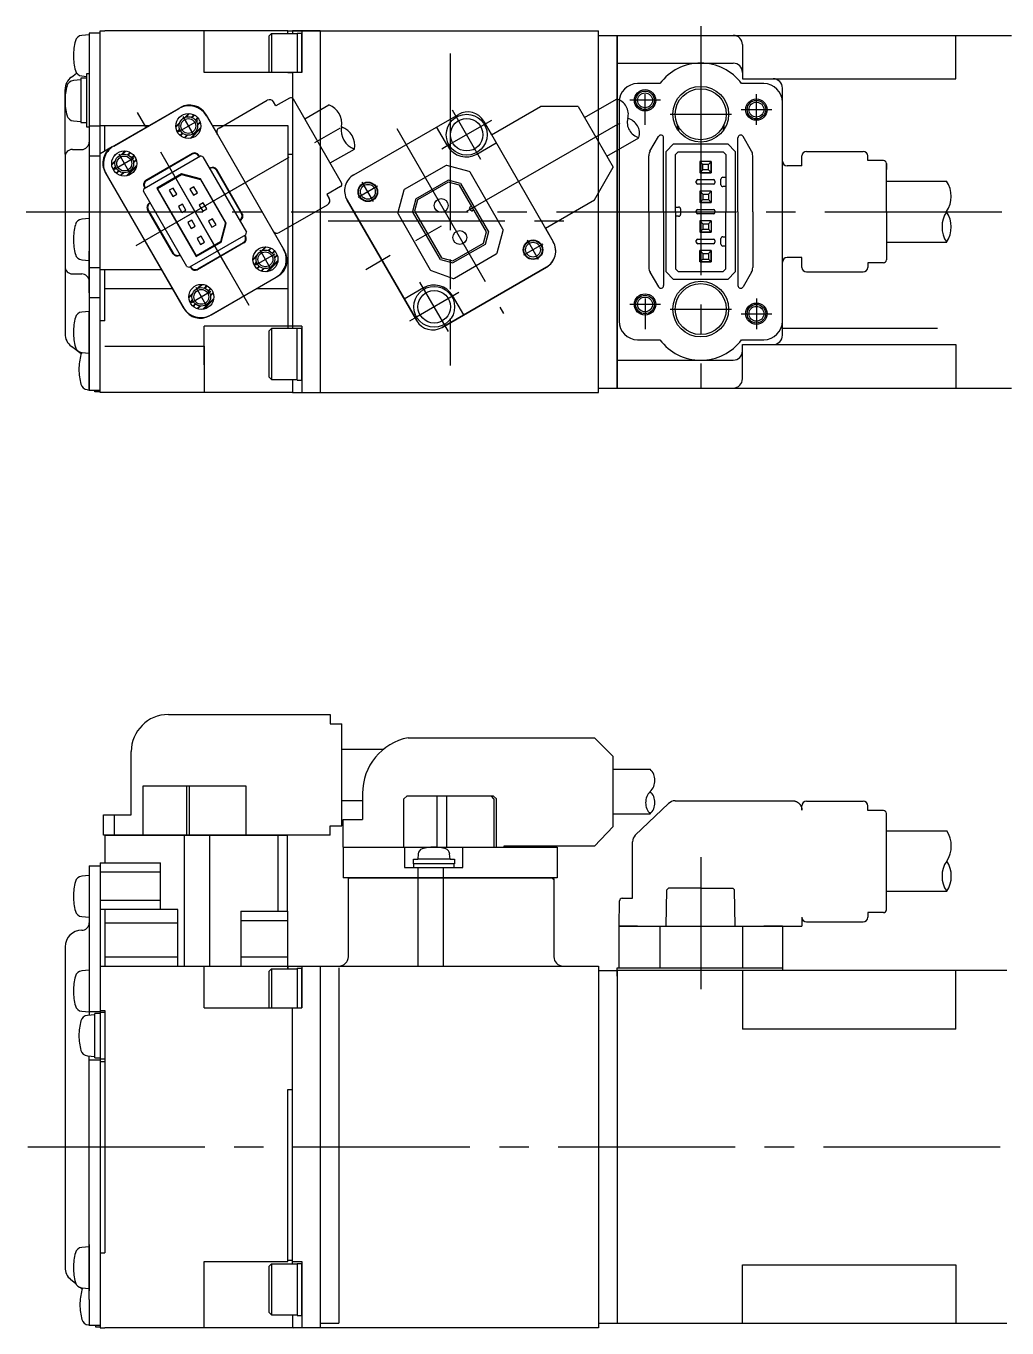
# Model space of a CAD drawing. Header units: millimetres. Extents: x -170 to 153, y -158 to 113.
# Drawn here: x -81.1 to 24.6, y -26.8 to 113.5 of the extents above; entities that cross this region are included whole.
import ezdxf

# ---------------------------------------------------------------- set-up
doc = ezdxf.new("R2010")
doc.units = ezdxf.units.MM
doc.linetypes.add('CENTER2', pattern=[28.575, 19.05, -3.175, 3.175, -3.175])
pattern_1 = [(45, (-227.218, -334.611), (-0.7071068, 1e-16), [])]
pattern_2 = [(45, (-45.00886, -467.86043), (-0.7071068, 1e-16), [])]

msp = doc.modelspace()

# ---------------------------------------------------------------- hatches: boundary and pattern name
at = {"linetype": 'Continuous'}
h = msp.add_hatch(dxfattribs=at)
h.set_pattern_fill('CUSTOM1', color=4, scale=0.5, angle=45, pattern_type=2)
h.set_pattern_definition(pattern_1)
edge = h.paths.add_edge_path()
edge.add_arc((-63.65, 102.71), 1.35, 0, 360)
edge = h.paths.add_edge_path(flags=17)
edge.add_arc((-63.65, 102.71), 1, 0, 360)
h = msp.add_hatch(dxfattribs=at)
h.set_pattern_fill('CUSTOM5', color=4, scale=0.5, angle=45, pattern_type=2)
h.set_pattern_definition(pattern_2)
edge = h.paths.add_edge_path()
edge.add_arc((-63.65, 102.71), 1.35, 0, 360)
edge = h.paths.add_edge_path(flags=17)
edge.add_arc((-63.65, 102.71), 1, 0, 360)
h = msp.add_hatch(dxfattribs=at)
h.set_pattern_fill('CUSTOM0', color=4, scale=0.5, angle=45, pattern_type=2)
h.set_pattern_definition(pattern_1)
edge = h.paths.add_edge_path()
edge.add_arc((-70.56, 98.67), 1.35, 0, 360)
edge = h.paths.add_edge_path(flags=17)
edge.add_arc((-70.56, 98.67), 1, 0, 360)
h = msp.add_hatch(dxfattribs=at)
h.set_pattern_fill('CUSTOM4', color=4, scale=0.5, angle=45, pattern_type=2)
h.set_pattern_definition(pattern_2)
edge = h.paths.add_edge_path()
edge.add_arc((-70.56, 98.67), 1.35, 0, 360)
edge = h.paths.add_edge_path(flags=17)
edge.add_arc((-70.56, 98.67), 1, 0, 360)
h = msp.add_hatch(dxfattribs=at)
h.set_pattern_fill('CUSTOM2', color=4, scale=0.5, angle=45, pattern_type=2)
h.set_pattern_definition(pattern_1)
edge = h.paths.add_edge_path()
edge.add_arc((-55.35, 88.34), 1.35, 0, 360)
edge = h.paths.add_edge_path(flags=17)
edge.add_arc((-55.35, 88.34), 1, 0, 360)
h = msp.add_hatch(dxfattribs=at)
h.set_pattern_fill('CUSTOM6', color=4, scale=0.5, angle=45, pattern_type=2)
h.set_pattern_definition(pattern_2)
edge = h.paths.add_edge_path()
edge.add_arc((-55.35, 88.34), 1.35, 0, 360)
edge = h.paths.add_edge_path(flags=17)
edge.add_arc((-55.35, 88.34), 1, 0, 360)
h = msp.add_hatch(dxfattribs=at)
h.set_pattern_fill('CUSTOM3', color=4, scale=0.5, angle=45, pattern_type=2)
h.set_pattern_definition(pattern_1)
edge = h.paths.add_edge_path()
edge.add_arc((-62.26, 84.3), 1.35, 0, 360)
edge = h.paths.add_edge_path(flags=17)
edge.add_arc((-62.26, 84.3), 1, 0, 360)
h = msp.add_hatch(dxfattribs=at)
h.set_pattern_fill('CUSTOM7', color=4, scale=0.5, angle=45, pattern_type=2)
h.set_pattern_definition(pattern_2)
edge = h.paths.add_edge_path()
edge.add_arc((-62.26, 84.3), 1.35, 0, 360)
edge = h.paths.add_edge_path(flags=17)
edge.add_arc((-62.26, 84.3), 1, 0, 360)

# ---------------------------------------------------------------- linework, layer by layer
at = {"color": 7, "linetype": 'Continuous'}
for p, q in [((-74.34, 112.53), (-75.13, 112.46)), ((-73.14, 112.73), (-74.34, 112.73)), ((-74.34, 112.73), (-74.34, 100.98)), ((-73.14, 112.98), (-72.64, 112.98)), ((-73.14, 112.98), (-72.64, 112.98)), ((-73.14, 73.98), (-73.14, 112.98)), ((-73.14, 74.23), (-73.14, 112.73)), ((-52.94, 112.98), (-72.64, 112.98)), ((-61.94, 108.48), (-61.94, 112.98)), ((-54.69, 112.68), (-54.94, 112.43)), ((-54.94, 108.48), (-54.94, 112.43)), ((-54.69, 112.68), (-54.69, 108.48)), ((-54.69, 112.68), (-52.94, 112.68)), ((-52.94, 112.98), (-52.44, 112.98)), ((-52.94, 112.68), (-52.94, 112.98)), ((-52.94, 112.68), (-52.94, 112.98)), ((-52.94, 112.68), (-52.44, 112.68)), ((-52.94, 112.68), (-52.65, 112.68)), ((-49.44, 112.98), (-52.44, 112.98)), ((-52.44, 112.98), (-52.44, 112.68)), ((-49.44, 112.98), (-52.44, 112.98)), ((-52.44, 112.98), (-19.44, 112.98)), ((-52.44, 112.68), (-51.94, 112.68)), ((-51.94, 112.73), (-51.94, 108.48)), ((-51.94, 112.73), (-51.44, 112.73)), ((-51.44, 112.98), (-51.44, 108.48)), ((-51.44, 108.48), (-51.44, 112.73)), ((-49.44, 112.98), (-49.44, 112.48)), ((-49.44, 112.98), (-49.44, 112.48)), ((-49.44, 112.48), (-49.44, 74.48)), ((-49.44, 112.48), (-49.44, 74.48)), ((-19.44, 73.98), (-19.44, 112.98)), ((-19.44, 112.48), (-17.44, 112.48)), ((-17.44, 112.48), (-17.44, 74.48)), ((-17.44, 112.48), (19.06, 112.48)), ((-17.44, 112.48), (-17.44, 110.78)), ((-17.44, 74.48), (-17.44, 112.48)), ((19.06, 112.48), (25.06, 112.48)), ((19.06, 107.8), (19.06, 112.48)), ((-3.94, 111.48), (-3.94, 108.48)), ((-17.44, 93.48), (-17.44, 110.78)), ((-17.44, 109.48), (-4.94, 109.48)), ((-76.26, 107.99), (-75.7, 108.42)), ((-75.13, 108.1), (-74.64, 108.06)), ((-74.64, 108.33), (-74.64, 102.63)), ((-74.34, 108.33), (-74.64, 108.33)), ((-54.94, 108.48), (-61.94, 108.48)), ((-54.69, 108.48), (-54.94, 108.48)), ((-52.94, 108.48), (-54.69, 108.48)), ((-52.44, 108.48), (-52.94, 108.48)), ((-52.44, 108.48), (-52.94, 108.48)), ((-52.94, 108.48), (-52.44, 108.48)), ((-51.94, 108.48), (-52.44, 108.48)), ((-52.44, 108.48), (-52.44, 80.89)), ((-51.44, 108.48), (-51.94, 108.48)), ((-3.94, 108.48), (-3.94, 107.8)), ((-76.94, 99.68), (-76.94, 106.63)), ((-75.24, 107.69), (-76.03, 107.62)), ((-75.24, 107.88), (-75.24, 103.08)), ((-74.64, 107.88), (-75.24, 107.88)), ((-12.84, 107.28), (-15.24, 107.28)), ((-1.64, 107.28), (-4.04, 107.28)), ((-3.94, 107.8), (-0.64, 107.8)), ((-0.64, 107.8), (19.06, 107.8)), ((0.36, 105.28), (0.36, 106.8)), ((-17.24, 105.28), (-17.24, 81.68)), ((0.36, 81.68), (0.36, 105.28)), ((-71.87, 100.45), (-64.51, 104.7)), ((-61.78, 103.97), (-53.28, 89.25)), ((-45.82, 97.46), (-34.56, 103.96)), ((-76.03, 103.26), (-75.24, 103.19)), ((-75.24, 103.08), (-74.64, 103.08)), ((-74.64, 102.63), (-74.34, 102.63)), ((-74.34, 102.73), (-73.14, 102.73)), ((-73.14, 102.78), (-72.64, 102.78)), ((-72.64, 102.78), (-67.84, 102.78)), ((-72.64, 101.78), (-72.64, 102.78)), ((-61.1, 102.78), (-52.94, 102.78)), ((-52.94, 102.78), (-52.94, 80.89)), ((-35.7, 100.53), (-36.9, 102.61)), ((-31.83, 103.23), (-24.33, 90.24)), ((-72.64, 100.01), (-72.64, 101.78)), ((-13.91, 100.01), (-13, 101.58)), ((-12.44, 93.48), (-12.44, 101.43)), ((-4.44, 93.48), (-4.44, 101.43)), ((-2.98, 100.01), (-3.88, 101.58)), ((-76.94, 99.68), (-76.94, 87.28)), ((-76.14, 100.18), (-75.14, 100.18)), ((-74.34, 100.98), (-74.34, 86.43)), ((-71.87, 100.45), (-73.14, 99.72)), ((-63.21, 99.74), (-68.23, 96.84)), ((-63.23, 99.67), (-68.16, 96.82)), ((-63.23, 99.67), (-68.16, 96.82)), ((-52.94, 99.68), (-52.44, 99.68)), ((-32.56, 99.69), (-30.48, 100.89)), ((-12.17, 99.98), (-11.37, 100.78)), ((-12.17, 86.98), (-12.17, 99.98)), ((-11.37, 100.78), (-5.52, 100.78)), ((-11.17, 99.63), (-10.87, 99.93)), ((-11.17, 93.48), (-11.17, 99.63)), ((-10.87, 99.93), (-6.02, 99.93)), ((-6.02, 99.93), (-5.72, 99.63)), ((-5.72, 99.63), (-5.72, 93.48)), ((-5.52, 100.78), (-4.72, 99.98)), ((-4.72, 99.98), (-4.72, 86.98)), ((-74.34, 99.48), (-73.14, 99.48)), ((-68.42, 95.98), (-62.36, 99.48)), ((-68.42, 95.98), (-62.36, 99.48)), ((-62.49, 99.4), (-62.54, 99.49)), ((-62.49, 99.4), (-62.54, 99.49)), ((-62.45, 99.43), (-62.52, 99.56)), ((-62.09, 99.4), (-62.36, 99.48)), ((-62.09, 99.4), (-62.36, 99.48)), ((-62.09, 99.4), (-57.39, 91.26)), ((-62.09, 99.4), (-57.39, 91.26)), ((-35.95, 98.43), (-40.34, 95.9)), ((-33.4, 97.81), (-35.8, 98.45)), ((-14.04, 93.48), (-14.04, 99.51)), ((-2.84, 93.48), (-2.84, 99.51)), ((11.56, 98.68), (11.56, 98.02)), ((-72.64, 97.78), (-64.11, 83)), ((-64.38, 97.56), (-67.06, 96.01)), ((-64.38, 97.56), (-67.06, 96.01)), ((-62.33, 97.01), (-64.38, 97.56)), ((-62.33, 97.01), (-64.38, 97.56)), ((-59.58, 92.25), (-62.33, 97.01)), ((-59.58, 92.25), (-62.33, 97.01)), ((-61.36, 98.14), (-61.28, 98.19)), ((-61.3, 98.13), (-61.34, 98.1)), ((-61.3, 98.13), (-61.34, 98.1)), ((-57.91, 93.27), (-60.61, 97.95)), ((-57.91, 93.27), (-60.61, 97.95)), ((-57.84, 93.25), (-60.59, 98.01)), ((-39.13, 94.87), (-35.67, 96.87)), ((-34.31, 96.5), (-35.67, 96.87)), ((-29.75, 91.6), (-33.28, 97.72)), ((-8.77, 96.93), (-7.07, 96.93)), ((-6.27, 96.38), (-6.27, 96.98)), ((-6.07, 97.18), (-5.72, 97.18)), ((-68.5, 95.7), (-68.42, 95.98)), ((-68.5, 95.7), (-68.42, 95.98)), ((-63.8, 87.56), (-68.5, 95.7)), ((-63.8, 87.56), (-68.5, 95.7)), ((-68.41, 96.16), (-68.34, 96.03)), ((-68.34, 96.14), (-68.29, 96.05)), ((-68.34, 96.14), (-68.29, 96.05)), ((-67.06, 96.01), (-62.81, 88.65)), ((-67.06, 96.01), (-62.81, 88.65)), ((-40.43, 95.78), (-41.08, 93.38)), ((-35.64, 96.65), (-38.96, 94.74)), ((-34.44, 96.33), (-35.64, 96.65)), ((-31.53, 91.29), (-34.44, 96.33)), ((-34.31, 96.5), (-31.31, 91.32)), ((-8.92, 96.58), (-8.92, 96.78)), ((-7.07, 96.43), (-8.77, 96.43)), ((-6.92, 96.78), (-6.92, 96.58)), ((-5.72, 96.18), (-6.07, 96.18)), ((-67.86, 94.4), (-67.77, 94.45)), ((-67.79, 94.38), (-67.75, 94.4)), ((-67.79, 94.38), (-67.75, 94.4)), ((-39.05, 81.74), (-46.55, 94.73)), ((-39.13, 94.87), (-39.49, 93.51)), ((-38.96, 94.74), (-39.28, 93.54)), ((-33.3, 94.01), (-33.15, 94.09)), ((-74.34, 92.73), (-75.13, 92.66)), ((-65.29, 88.95), (-68.04, 93.71)), ((-65.27, 89.02), (-67.97, 93.7)), ((-65.27, 89.02), (-67.97, 93.7)), ((-41.06, 93.23), (-37.59, 87.22)), ((-36.5, 88.32), (-39.49, 93.51)), ((-39.28, 93.54), (-36.37, 88.5)), ((-33.19, 93.61), (-33.34, 93.87)), ((-32.9, 93.66), (-33.05, 93.58)), ((-17.44, 76.18), (-17.44, 93.48)), ((-14.04, 93.48), (-14.04, 87.45)), ((-12.44, 93.48), (-12.44, 85.53)), ((-11.17, 93.98), (-10.82, 93.98)), ((-11.17, 93.48), (-11.17, 87.33)), ((-10.82, 92.98), (-11.17, 92.98)), ((-10.62, 93.78), (-10.62, 93.18)), ((-8.92, 93.38), (-8.92, 93.58)), ((-8.77, 93.73), (-7.07, 93.73)), ((-7.07, 93.23), (-8.77, 93.23)), ((-6.92, 93.58), (-6.92, 93.38)), ((-5.72, 87.33), (-5.72, 93.48)), ((-4.44, 93.48), (-4.44, 85.53)), ((-2.84, 93.48), (-2.84, 87.45)), ((-60.13, 90.2), (-59.58, 92.25)), ((-60.13, 90.2), (-59.58, 92.25)), ((-58.1, 92.59), (-58.14, 92.56)), ((-58.1, 92.59), (-58.14, 92.56)), ((-58.02, 92.57), (-58.11, 92.51)), ((-57.46, 90.99), (-57.39, 91.26)), ((-57.46, 90.99), (-57.39, 91.26)), ((-31.85, 90.09), (-31.53, 91.29)), ((-31.31, 91.32), (-31.68, 89.95)), ((-30.37, 89.05), (-29.73, 91.45)), ((-57.46, 90.99), (-63.52, 87.49)), ((-57.46, 90.99), (-63.52, 87.49)), ((-62.81, 88.65), (-60.13, 90.2)), ((-62.81, 88.65), (-60.13, 90.2)), ((-57.66, 90.13), (-62.68, 87.23)), ((-57.73, 90.14), (-62.66, 87.29)), ((-57.73, 90.14), (-62.66, 87.29)), ((-57.59, 90.91), (-57.54, 90.83)), ((-57.59, 90.91), (-57.54, 90.83)), ((-57.47, 90.81), (-57.55, 90.94)), ((-35.17, 88.17), (-31.85, 90.09)), ((-31.68, 89.95), (-35.14, 87.96)), ((-8.92, 90.18), (-8.92, 90.38)), ((-8.77, 90.53), (-7.07, 90.53)), ((-7.07, 90.03), (-8.77, 90.03)), ((-6.92, 90.38), (-6.92, 90.18)), ((-6.27, 89.98), (-6.27, 90.58)), ((-6.07, 90.78), (-5.72, 90.78)), ((-5.72, 89.78), (-6.07, 89.78)), ((-74.34, 88.28), (-74.34, 89.23)), ((-64.61, 88.77), (-64.52, 88.82)), ((-64.59, 88.84), (-64.55, 88.86)), ((-64.59, 88.84), (-64.55, 88.86)), ((-36.37, 88.5), (-35.17, 88.17)), ((-34.96, 86.3), (-30.47, 88.93)), ((-76.94, 87.28), (-76.94, 80.33)), ((-75.13, 88.3), (-74.34, 88.23)), ((-74.34, 85.68), (-74.34, 88.28)), ((-74.34, 87.48), (-73.14, 87.48)), ((-66.55, 87.23), (-73.14, 87.23)), ((-72.64, 86.23), (-72.64, 87.23)), ((-63.8, 87.56), (-63.52, 87.49)), ((-63.8, 87.56), (-63.52, 87.49)), ((-63.44, 87.54), (-63.36, 87.41)), ((-63.34, 87.48), (-63.39, 87.56)), ((-63.34, 87.48), (-63.39, 87.56)), ((-37.48, 87.13), (-35.13, 86.28)), ((-36.5, 88.32), (-35.14, 87.96)), ((-25.06, 87.5), (-36.32, 81)), ((-11.37, 86.18), (-12.17, 86.98)), ((-11.17, 87.33), (-10.87, 87.03)), ((-10.87, 87.03), (-6.02, 87.03)), ((-6.02, 87.03), (-5.72, 87.33)), ((-4.72, 86.98), (-5.52, 86.18)), ((-76.14, 86.78), (-75.14, 86.78)), ((-74.34, 86.43), (-74.34, 76.99)), ((-74.34, 84.73), (-74.34, 85.68)), ((-72.64, 85.19), (-72.64, 86.23)), ((-54.01, 86.51), (-61.37, 82.26)), ((-13.91, 86.95), (-13, 85.38)), ((-5.52, 86.18), (-11.37, 86.18)), ((-2.98, 86.95), (-3.88, 85.38)), ((-74.34, 84.23), (-73.14, 84.23)), ((-72.64, 85.19), (-65.37, 85.19)), ((-72.64, 84.19), (-72.64, 85.19)), ((-72.64, 83.19), (-72.64, 84.19)), ((-56.31, 85.19), (-52.94, 85.19)), ((-38.33, 85.27), (-40.4, 84.07)), ((-33.98, 82.35), (-35.18, 84.43)), ((-72.64, 81.73), (-72.64, 83.19)), ((-74.34, 82.73), (-75.13, 82.66)), ((-74.34, 81.78), (-74.34, 82.73)), ((-74.34, 79.18), (-74.34, 81.78)), ((-72.64, 81.73), (-73.14, 81.73)), ((0.36, 80.16), (0.36, 81.68)), ((-61.94, 78.98), (-61.94, 81.14)), ((-52.94, 81.14), (-61.94, 81.14)), ((-54.69, 80.89), (-54.94, 80.64)), ((-54.94, 75.64), (-54.94, 80.64)), ((-51.94, 80.89), (-54.69, 80.89)), ((-54.69, 80.89), (-54.69, 75.39)), ((-52.94, 81.14), (-52.94, 81.14)), ((-51.44, 81.14), (-52.94, 81.14)), ((-51.94, 75.34), (-51.94, 80.94)), ((-51.94, 80.94), (-51.44, 80.94)), ((-51.44, 81.14), (-51.44, 73.98)), ((-51.44, 75.34), (-51.44, 80.94)), ((0.36, 80.92), (17.06, 80.92)), ((-75.2, 78.17), (-76.26, 78.97)), ((-74.34, 78.23), (-74.34, 79.18)), ((-74.34, 77.78), (-74.34, 78.73)), ((-72.64, 78.98), (-61.94, 78.98)), ((-61.94, 78.98), (-61.94, 73.98)), ((-61.94, 76.98), (-61.94, 78.98)), ((-15.24, 79.68), (-12.84, 79.68)), ((-4.04, 79.68), (-1.64, 79.68)), ((-3.94, 77.48), (-3.94, 79.16)), ((-3.94, 79.16), (-0.64, 79.16)), ((-0.64, 79.16), (19.06, 79.16)), ((19.06, 79.16), (19.06, 74.48)), ((-75.13, 78.3), (-74.34, 78.23)), ((-74.34, 75.18), (-74.34, 77.78)), ((-17.44, 77.48), (-4.94, 77.48)), ((-3.94, 75.48), (-3.94, 77.48)), ((-74.34, 76.99), (-74.34, 74.23)), ((-17.44, 76.18), (-17.44, 74.48)), ((-74.34, 74.23), (-74.34, 75.18)), ((-54.94, 75.64), (-54.69, 75.39)), ((-54.69, 75.39), (-51.94, 75.39)), ((-52.44, 75.39), (-52.44, 73.98)), ((-51.94, 75.34), (-51.44, 75.34)), ((-49.44, 74.48), (-49.44, 73.98)), ((-49.44, 74.48), (-49.44, 73.98)), ((-19.44, 74.48), (-17.44, 74.48)), ((-17.44, 74.48), (-4.94, 74.48)), ((-4.94, 74.48), (19.06, 74.48)), ((19.06, 74.48), (25.06, 74.48)), ((-74.53, 74.3), (-73.84, 74.24)), ((-74.34, 74.23), (-73.14, 74.23)), ((-73.74, 74.08), (-73.74, 74.23)), ((-73.14, 74.08), (-73.74, 74.08)), ((-72.64, 73.98), (-73.14, 73.98)), ((-72.64, 73.98), (-73.14, 73.98)), ((-52.44, 73.98), (-72.64, 73.98)), ((-52.44, 73.98), (-49.44, 73.98)), ((-52.44, 73.98), (-49.44, 73.98)), ((-52.44, 73.98), (-19.44, 73.98)), ((-68.51, 26.3), (-68.51, 31.6)), ((-68.51, 31.6), (-57.45, 31.6)), ((-68.51, 26.3), (-68.51, 31.6)), ((-68.51, 31.6), (-57.45, 31.6)), ((-57.45, 31.6), (-57.45, 26.3)), ((-57.45, 31.6), (-57.45, 26.3)), ((-40.12, 30.5), (-40.44, 30.2)), ((-40.44, 25), (-40.44, 30.2)), ((-36.7, 30.5), (-40.12, 30.5)), ((-35.84, 30.5), (-36.7, 30.5)), ((-30.76, 30.5), (-35.84, 30.5)), ((-30.76, 30.5), (-30.44, 30.2)), ((-30.44, 25), (-30.44, 30.2)), ((-72.64, 26.3), (-72.64, 23.3)), ((-72.64, 26.3), (-54.19, 26.3)), ((-72.64, 26.3), (-72.64, 23.3)), ((-72.64, 26.3), (-58.33, 26.3)), ((-58.33, 26.3), (-53.01, 26.3)), ((-53.01, 26.3), (-53.01, 18.1)), ((-46.97, 25), (-23.92, 25)), ((-46.97, 25), (-46.97, 21.7)), ((-40.35, 25), (-40.35, 22.8)), ((-38.89, 24.29), (-38.94, 23.7)), ((-35.44, 23.7), (-35.5, 24.29)), ((-34.07, 22.8), (-34.07, 25)), ((-23.92, 25), (-23.92, 21.7)), ((-74.34, 23), (-74.34, 16.85)), ((-74.34, 23), (-73.14, 23)), ((-73.14, 23.3), (-73.14, -26.8)), ((-73.14, 23.3), (-72.64, 23.3)), ((-72.64, 23.3), (-66.67, 23.3)), ((-66.67, 18.3), (-66.67, 23.3)), ((-40.35, 22.8), (-34.07, 22.8)), ((-39.39, 23.2), (-39.39, 23.7)), ((-39.39, 23.7), (-38.94, 23.7)), ((-34.99, 23.2), (-39.39, 23.2)), ((-39.34, 23.2), (-39.39, 23.2)), ((-39.34, 22.8), (-39.34, 23.2)), ((-35.44, 23.7), (-38.94, 23.7)), ((-35.44, 23.7), (-34.99, 23.7)), ((-34.99, 23.2), (-35.04, 23.2)), ((-35.04, 23.2), (-35.04, 22.8)), ((-34.99, 23.7), (-34.99, 23.2)), ((-74.34, 21.95), (-75.13, 21.88)), ((-23.92, 21.7), (-46.97, 21.7)), ((-46.41, 21.6), (-46.31, 21.7)), ((-46.41, 13.2), (-46.41, 21.6)), ((-46.31, 21.7), (-37.27, 21.7)), ((-37.27, 21.7), (-24.37, 21.7)), ((-24.47, 21.7), (-25.07, 21.7)), ((-24.27, 21.5), (-24.47, 21.7)), ((-24.37, 21.7), (-24.27, 21.6)), ((-24.27, 21.6), (-24.27, 13.2)), ((-12.17, 16.5), (-12.1, 20.4)), ((-11.9, 20.6), (-12.1, 20.4)), ((-11.24, 20.6), (-11.9, 20.6)), ((-8.44, 20.6), (-11.24, 20.6)), ((-8.44, 20.6), (-5.64, 20.6)), ((-5.64, 20.6), (-4.99, 20.6)), ((-4.99, 20.6), (-4.79, 20.4)), ((-4.72, 16.5), (-4.79, 20.4)), ((-64.79, 18.3), (-73.14, 18.3)), ((-72.64, 18.3), (-72.64, 12.2)), ((-64.79, 12.2), (-64.79, 18.3)), ((-75.13, 17.52), (-74.34, 17.45)), ((-74.34, 16.85), (-74.34, 6.9)), ((-58, 18.1), (-58, 12.2)), ((-58, 18.1), (-54.19, 18.1)), ((-54.19, 18.1), (-52.94, 18.1)), ((-52.94, 12.2), (-52.94, 18.1)), ((-52.94, 16.8), (-52.94, 18.1)), ((-52.94, 12.2), (-52.94, 18.1)), ((-17.24, 12), (-17.24, 16.5)), ((-17.24, 16.5), (-15.24, 16.5)), ((-15.24, 16.5), (-17.24, 16.5)), ((-17.24, 12), (-17.24, 16.5)), ((-17.24, 16.5), (-15.24, 16.5)), ((-15.24, 16.5), (-17.24, 16.5)), ((-15.24, 16.5), (-12.31, 16.5)), ((-15.24, 16.5), (-12.31, 16.5)), ((-15.24, 16.5), (-12.31, 16.5)), ((-15.24, 16.5), (-12.31, 16.5)), ((-12.84, 16.5), (-12.84, 12)), ((-12.31, 16.5), (-4.58, 16.5)), ((-12.31, 16.5), (-4.58, 16.5)), ((-4.58, 16.5), (-1.64, 16.5)), ((-4.58, 16.5), (-1.64, 16.5)), ((-3.94, 16.5), (-3.94, 12)), ((-1.64, 16.5), (0.36, 16.5)), ((0.36, 16.5), (-1.64, 16.5)), ((0.36, 16.5), (0.36, 12)), ((-76.94, 14.25), (-76.94, -20.28)), ((-74.34, 11.75), (-75.13, 11.68)), ((-73.14, 12.2), (-52.94, 12.2)), ((-72.64, 12.2), (-64.21, 12.2)), ((-64.21, 12.2), (-61.2, 12.2)), ((-61.94, 7.7), (-61.94, 12.2)), ((-61.2, 12.2), (-56.31, 12.2)), ((-56.31, 12.2), (-52.94, 12.2)), ((-54.69, 11.9), (-54.94, 11.65)), ((-54.94, 7.7), (-54.94, 11.65)), ((-54.69, 11.9), (-51.94, 11.9)), ((-54.69, 11.9), (-54.69, 7.7)), ((-53.44, 12.2), (-52.94, 12.2)), ((-52.94, 12.2), (-47.41, 12.2)), ((-52.94, 12.2), (-52.94, 11.9)), ((-52.94, 11.95), (-52.94, 12.2)), ((-52.94, 11.95), (-52.94, 12.2)), ((-52.94, 11.9), (-52.65, 11.9)), ((-52.44, 12.2), (-49.44, 12.2)), ((-51.94, 11.95), (-51.94, 7.7)), ((-51.94, 11.95), (-51.44, 11.95)), ((-51.44, 12.2), (-51.44, 7.7)), ((-51.44, 12.2), (-49.44, 12.2)), ((-51.44, 7.7), (-51.44, 11.95)), ((-49.44, 12.2), (-49.44, -26.8)), ((-49.44, 12.2), (-49.44, -26.8)), ((-47.44, 12), (-47.44, -26.3)), ((-47.41, 12.2), (-38.17, 12.2)), ((-38.17, 12.2), (-23.27, 12.2)), ((-23.27, 12.2), (-19.44, 12.2)), ((-19.44, 12.2), (-19.44, -26.8)), ((-19.44, 11.7), (-17.44, 11.7)), ((-17.44, 12), (0.36, 12)), ((-17.44, 11.7), (-17.44, 12)), ((-17.44, 11.7), (-17.44, 10)), ((-17.44, 11.1), (-17.44, 11.7)), ((-17.44, 11.7), (-17.44, 10)), ((-17.44, 11.1), (-17.44, 11.7)), ((-17.44, 11.1), (-17.44, 11.7)), ((-17.44, 11.7), (-17.44, 10)), ((-17.44, 11.1), (-17.44, 11.7)), ((24.56, 11.7), (-17.44, 11.7)), ((-3.94, 11.7), (-3.94, 5.41)), ((0.36, 12), (0.36, 11.7)), ((19.06, 5.41), (19.06, 11.7)), ((-17.44, 10), (-17.44, -26.3)), ((-75.13, 7.32), (-74.34, 7.25)), ((-74.34, 7.3), (-73.14, 7.3)), ((-73.74, 2.3), (-73.74, 7.1)), ((-73.14, 7.1), (-73.74, 7.1)), ((-73.14, 7.4), (-72.64, 7.4)), ((-73.14, 7.2), (-73.14, 2.2)), ((-72.64, 7.2), (-73.14, 7.2)), ((-72.64, 7.4), (-72.64, -18.7)), ((-61.94, 7.7), (-52.94, 7.7)), ((-61.94, 7.7), (-52.44, 7.7)), ((-52.44, 7.7), (-51.44, 7.7)), ((-52.44, -19.89), (-52.44, 7.7)), ((-52.44, -19.69), (-52.44, 7.2)), ((-73.74, 6.95), (-74.53, 6.88)), ((19.06, 5.41), (-3.94, 5.41)), ((-74.53, 2.52), (-73.74, 2.45)), ((-74.34, -23.73), (-74.34, 2.5)), ((-74.34, 2.1), (-73.14, 2.1)), ((-73.74, 2.3), (-73.14, 2.3)), ((-73.14, 2.2), (-72.64, 2.2)), ((-73.14, 1.9), (-72.64, 1.9)), ((-52.94, -1.1), (-52.44, -1.1)), ((-52.94, -19.64), (-52.94, -1.1)), ((-74.34, -18.05), (-75.13, -18.12)), ((-74.34, -17.8), (-74.34, -22.8)), ((-73.14, -18.7), (-72.64, -18.7)), ((-52.44, -19.54), (-52.94, -19.54)), ((-61.94, -19.64), (-52.94, -19.64)), ((-61.94, -26.8), (-61.94, -19.64)), ((-54.69, -19.89), (-54.94, -20.14)), ((-54.94, -25.14), (-54.94, -20.14)), ((-54.69, -19.89), (-54.69, -25.39)), ((-54.69, -19.89), (-51.94, -19.89)), ((-52.94, -19.89), (-52.65, -19.89)), ((-52.44, -19.64), (-51.44, -19.64)), ((-51.94, -19.84), (-51.94, -25.44)), ((-51.94, -19.84), (-51.44, -19.84)), ((-51.44, -19.64), (-51.44, -26.8)), ((-51.44, -19.64), (-51.44, -26.8)), ((-51.44, -25.44), (-51.44, -19.84)), ((-51.44, -20.43), (-51.44, -26.8)), ((-51.44, -20.43), (-51.44, -26.8)), ((-3.94, -20.01), (19.06, -20.01)), ((-3.94, -26.3), (-3.94, -20.01)), ((19.06, -20.01), (19.06, -26.3)), ((-75.78, -22.05), (-76.34, -21.58)), ((-75.1, -22.62), (-75.32, -22.44)), ((-73.14, -21.8), (-73.14, -26.8)), ((-75.13, -22.48), (-74.34, -22.55)), ((-74.34, -23.73), (-74.34, -26.55)), ((-73.14, -23.73), (-73.14, -26.55)), ((-54.94, -25.14), (-54.69, -25.39)), ((-74.43, -26.48), (-73.64, -26.55)), ((-73.14, -26.55), (-74.34, -26.55)), ((-73.64, -26.7), (-73.64, -26.55)), ((-54.69, -25.39), (-51.94, -25.39)), ((-52.44, -25.39), (-52.44, -26.8)), ((-51.94, -25.44), (-51.44, -25.44)), ((-49.44, -26.3), (-47.44, -26.3)), ((-49.44, -26.3), (-47.44, -26.3)), ((-47.44, -25.7), (-47.44, -26.3)), ((-47.44, -25.7), (-47.44, -26.3)), ((-47.44, -26.3), (-47.44, -26.3)), ((-47.44, -26.3), (-47.44, -26.3)), ((-19.44, -26.3), (-17.44, -26.3)), ((-17.44, -25.7), (-17.44, -26.3)), ((-17.44, -26.3), (-17.44, -26.3)), ((-17.44, -26.3), (24.56, -26.3)), ((-73.14, -26.7), (-73.64, -26.7)), ((-73.14, -26.8), (-72.64, -26.8)), ((-52.44, -26.8), (-72.64, -26.8)), ((-52.44, -26.7), (-52.34, -26.8)), ((-52.44, -26.7), (-52.34, -26.8)), ((-19.44, -26.8), (-52.34, -26.8)), ((-49.44, -26.8), (-52.34, -26.8)), ((-49.44, -26.8), (-52.34, -26.8))]:
    msp.add_line(p, q, dxfattribs=at)
at = {"color": 1, "linetype": 'CENTER2'}
for p, q in [((-8.44, 113.48), (-8.44, 98.52)), ((-8.44, 112.48), (-8.44, 109.48)), ((-35.44, 110.54), (-35.44, 76.91)), ((-12.79, 105.48), (-16.09, 105.48)), ((-14.44, 102.83), (-14.44, 106.13)), ((-8.44, 105.69), (-8.44, 74.48)), ((-2.44, 102.83), (-2.44, 106.13)), ((-57.11, 83.38), (-69.12, 104.18)), ((-32.12, 99.1), (-35.2, 104.43)), ((-11.74, 103.98), (-5.14, 103.98)), ((-4.09, 104.48), (-0.79, 104.48)), ((-69.27, 89.83), (-45.87, 103.34)), ((-64.69, 102.11), (-62.61, 103.31)), ((-64.69, 102.11), (-62.61, 103.31)), ((-64.25, 103.75), (-63.05, 101.67)), ((-64.25, 103.75), (-63.05, 101.67)), ((-17.17, 103.03), (-44.54, 87.23)), ((-41.19, 102.44), (-29.69, 82.52)), ((-30.99, 103.31), (-35.57, 100.67)), ((-71.16, 99.71), (-69.96, 97.63)), ((-71.16, 99.71), (-69.96, 97.63)), ((-59.39, 87.33), (-66.49, 99.63)), ((-59.39, 87.33), (-66.49, 99.63)), ((-35.57, 100.67), (-36.33, 100.23)), ((-71.6, 98.07), (-69.52, 99.27)), ((-71.6, 98.07), (-69.52, 99.27)), ((-69.27, 89.83), (-56.62, 97.13)), ((-43.27, 96.22), (-45.35, 95.02)), ((-43.71, 94.58), (-44.91, 96.66)), ((-81.14, 93.48), (-23.63, 93.48)), ((-23.63, 93.48), (53.65, 93.48)), ((-48.59, 92.48), (-20.99, 92.48)), ((-25.47, 89.98), (-27.55, 88.78)), ((-25.91, 88.34), (-27.11, 90.42)), ((-56.39, 87.74), (-54.31, 88.94)), ((-56.39, 87.74), (-54.31, 88.94)), ((-55.95, 89.38), (-54.75, 87.3)), ((-55.95, 89.38), (-54.75, 87.3)), ((-35.62, 80.57), (-38.7, 85.9)), ((-63.3, 83.7), (-61.22, 84.9)), ((-63.3, 83.7), (-61.22, 84.9)), ((-62.86, 85.34), (-61.66, 83.26)), ((-62.86, 85.34), (-61.66, 83.26)), ((-34.5, 84.77), (-39.07, 82.13)), ((-12.79, 83.48), (-16.09, 83.48)), ((-14.44, 84.13), (-14.44, 80.83)), ((-11.74, 82.98), (-5.14, 82.98)), ((-2.44, 84.13), (-2.44, 80.83)), ((-39.07, 82.13), (-39.83, 81.69)), ((-4.09, 82.48), (-0.79, 82.48)), ((-8.44, 23.93), (-8.44, 9.7)), ((-15.24, 16.5), (-17.24, 16.5)), ((-17.24, 16.5), (-15.24, 16.5)), ((-15.24, 16.5), (-17.24, 16.5)), ((-17.24, 16.5), (-15.24, 16.5)), ((-15.24, 16.5), (-12.31, 16.5)), ((-15.24, 16.5), (-12.31, 16.5)), ((-15.24, 16.5), (-12.31, 16.5)), ((-15.24, 16.5), (-12.31, 16.5)), ((-12.31, 16.5), (-4.58, 16.5)), ((-12.31, 16.5), (-4.58, 16.5)), ((-4.58, 16.5), (-1.64, 16.5)), ((-4.58, 16.5), (-1.64, 16.5)), ((0.36, 16.5), (-1.64, 16.5)), ((-1.64, 16.5), (0.36, 16.5)), ((-80.94, -7.3), (54.06, -7.3))]:
    msp.add_line(p, q, dxfattribs=at)
at = {"color": 4, "linetype": 'Continuous'}
for p, q in [((-12.84, 107.28), (-15.24, 107.28)), ((-1.64, 107.28), (-4.04, 107.28)), ((-60.35, 102.49), (-55.15, 105.49)), ((-54.22, 104.87), (-54.47, 105.3)), ((-52.75, 105.72), (-54.22, 104.87)), ((-47.14, 96.6), (-52.34, 105.61)), ((-20.97, 103.61), (-17.5, 105.61)), ((-17.24, 105.28), (-17.24, 81.68)), ((0.36, 81.68), (0.36, 105.28)), ((-71.7, 100.55), (-64.69, 104.6)), ((-51.11, 103.49), (-48.51, 104.99)), ((-45.82, 97.46), (-34.56, 103.96)), ((-30.98, 101.75), (-25.7, 104.8)), ((-21.66, 104.8), (-25.7, 104.8)), ((-21.66, 104.8), (-17.88, 98.26)), ((-61.68, 103.79), (-60.53, 101.8)), ((-31.83, 103.23), (-30.98, 101.75)), ((-18.57, 99.45), (-15.1, 101.45)), ((-48.36, 98.73), (-45.76, 100.23)), ((2.96, 99.98), (9.06, 99.98)), ((-19.9, 94.76), (-17.88, 98.26)), ((2.46, 98.43), (0.86, 98.43)), ((2.46, 98.43), (2.46, 99.48)), ((9.56, 98.98), (9.56, 99.48)), ((11.26, 98.98), (9.56, 98.98)), ((11.56, 93.48), (11.56, 98.68)), ((-72.51, 97.54), (-64.21, 83.17)), ((-47.25, 96.19), (-48.72, 95.34)), ((11.56, 96.78), (18.06, 96.78)), ((-53.85, 91.23), (-48.65, 94.23)), ((-48.72, 95.34), (-48.47, 94.91)), ((-46.55, 94.73), (-39.05, 81.74)), ((-25.18, 91.71), (-19.9, 94.76)), ((11.56, 93.48), (11.56, 88.28)), ((-53.38, 89.42), (-54.53, 91.41)), ((-25.18, 91.71), (-24.33, 90.24)), ((11.56, 90.18), (18.06, 90.18)), ((2.46, 88.53), (0.86, 88.53)), ((2.46, 87.48), (2.46, 88.53)), ((-36.32, 81), (-25.06, 87.5)), ((2.96, 86.98), (9.06, 86.98)), ((9.56, 87.98), (9.56, 87.48)), ((11.26, 87.98), (9.56, 87.98)), ((-61.2, 82.36), (-54.19, 86.41)), ((-15.24, 79.68), (-12.84, 79.68)), ((-4.04, 79.68), (-1.64, 79.68)), ((-65.81, 39.3), (-48.36, 39.3)), ((-48.36, 39.3), (-48.36, 38.3)), ((-48.36, 38.3), (-47.1, 38.3)), ((-47.1, 27.3), (-47.1, 38.3)), ((-39.96, 36.8), (-19.9, 36.8)), ((-17.88, 34.78), (-19.9, 36.8)), ((-69.81, 28.5), (-69.81, 35.3)), ((-47.1, 35.55), (-42.64, 35.55)), ((-17.88, 27.22), (-17.88, 34.78)), ((-17.88, 33.4), (-13.88, 33.4)), ((-47.1, 30.05), (-44.87, 30.05)), ((-44.87, 30.8), (-44.87, 28)), ((-15.49, 26.29), (-11.9, 29.71)), ((-11.2, 30), (1.46, 30)), ((2.46, 29), (2.46, 29.5)), ((2.96, 29.95), (9.06, 29.95)), ((-72.8, 26.3), (-72.8, 28.5)), ((-72.8, 28.5), (-69.81, 28.5)), ((-72.8, 28.5), (-69.81, 28.5)), ((-71.62, 26.3), (-71.62, 28.5)), ((-17.88, 28.6), (-13.88, 28.6)), ((9.56, 28.95), (9.56, 29.45)), ((10.96, 28.95), (9.56, 28.95)), ((11.26, 28.95), (9.56, 28.95)), ((11.56, 18.25), (11.56, 28.65)), ((-48.36, 27.3), (-47.1, 27.3)), ((-48.36, 26.3), (-48.36, 27.3)), ((-46.97, 28), (-44.87, 28)), ((-46.97, 25), (-46.97, 28)), ((-19.9, 25.1), (-17.88, 27.22)), ((11.56, 26.75), (18.06, 26.75)), ((-48.36, 26.3), (-72.8, 26.3)), ((-15.79, 19.5), (-15.79, 25.59)), ((-46.97, 25), (-29.67, 25)), ((-29.67, 25.1), (-29.67, 25)), ((-19.9, 25.1), (-29.67, 25.1)), ((11.56, 20.25), (18.06, 20.25)), ((-17.24, 16.5), (-17.2, 19.21)), ((-16.9, 19.5), (-15.79, 19.5)), ((2.46, 17.45), (2.46, 16.5)), ((2.96, 16.95), (9.06, 16.95)), ((11.26, 17.95), (9.56, 17.95)), ((9.56, 17.95), (9.56, 17.45)), ((-17.24, 16.5), (2.46, 16.5))]:
    msp.add_line(p, q, dxfattribs=at)
at = {"color": 2, "linetype": 'Continuous'}
for p, q in [((-10.94, 102.32), (-10.94, 102.84)), ((-10.84, 102.64), (-10.84, 102.18)), ((-6.04, 102.64), (-6.04, 102.18)), ((-5.94, 102.84), (-5.94, 102.32)), ((-8.53, 98.9), (-8.53, 97.67)), ((-7.3, 98.9), (-8.53, 98.9)), ((-8.52, 98.48), (-8.53, 98.48)), ((-8.52, 97.68), (-8.52, 98.9)), ((-7.32, 98.88), (-8.52, 98.88)), ((-8.22, 98.58), (-8.52, 98.88)), ((-7.62, 98.58), (-8.22, 98.58)), ((-8.22, 97.98), (-8.22, 98.58)), ((-7.62, 98.58), (-7.32, 98.88)), ((-7.62, 97.98), (-7.62, 98.58)), ((-7.32, 97.68), (-7.32, 98.9)), ((-7.3, 98.9), (-7.3, 97.67)), ((-66.99, 95.99), (-64.39, 97.49)), ((-66.99, 95.99), (-64.39, 97.49)), ((-64.39, 97.49), (-62.34, 96.95)), ((-64.39, 97.49), (-62.34, 96.95)), ((-62.34, 96.95), (-59.64, 92.27)), ((-62.34, 96.95), (-59.64, 92.27)), ((-8.52, 98.08), (-8.53, 98.08)), ((-7.3, 97.67), (-8.53, 97.67)), ((-8.22, 97.98), (-8.52, 97.68)), ((-8.52, 97.68), (-7.32, 97.68)), ((-7.62, 97.98), (-8.22, 97.98)), ((-7.62, 97.98), (-7.32, 97.68)), ((-7.32, 98.08), (-7.3, 98.08)), ((-62.79, 88.72), (-66.99, 95.99)), ((-62.79, 88.72), (-66.99, 95.99)), ((-65.28, 96.03), (-65.71, 95.78)), ((-65.28, 96.03), (-65.71, 95.78)), ((-65.71, 95.78), (-65.34, 95.13)), ((-65.71, 95.78), (-65.34, 95.13)), ((-64.91, 95.38), (-65.28, 96.03)), ((-64.91, 95.38), (-65.28, 96.03)), ((-63.05, 96.16), (-63.48, 95.91)), ((-63.05, 96.16), (-63.48, 95.91)), ((-63.48, 95.91), (-63.11, 95.26)), ((-63.48, 95.91), (-63.11, 95.26)), ((-63.11, 95.26), (-62.67, 95.51)), ((-63.11, 95.26), (-62.67, 95.51)), ((-62.67, 95.51), (-63.05, 96.16)), ((-62.67, 95.51), (-63.05, 96.16)), ((-7.3, 95.7), (-8.53, 95.7)), ((-8.53, 95.7), (-8.53, 94.47)), ((-7.32, 95.68), (-8.52, 95.68)), ((-8.52, 95.68), (-8.52, 94.48)), ((-8.22, 95.38), (-8.52, 95.68)), ((-7.62, 95.38), (-7.32, 95.68)), ((-7.32, 95.68), (-7.32, 94.48)), ((-7.3, 95.7), (-7.3, 94.47)), ((-65.34, 95.13), (-64.91, 95.38)), ((-65.34, 95.13), (-64.91, 95.38)), ((-64.28, 94.3), (-64.71, 94.05)), ((-64.28, 94.3), (-64.71, 94.05)), ((-64.71, 94.05), (-64.34, 93.4)), ((-64.71, 94.05), (-64.34, 93.4)), ((-63.91, 93.65), (-64.28, 94.3)), ((-63.91, 93.65), (-64.28, 94.3)), ((-62.05, 94.43), (-62.48, 94.18)), ((-62.05, 94.43), (-62.48, 94.18)), ((-62.48, 94.18), (-62.11, 93.53)), ((-62.48, 94.18), (-62.11, 93.53)), ((-61.67, 93.78), (-62.05, 94.43)), ((-61.67, 93.78), (-62.05, 94.43)), ((-8.52, 95.28), (-8.53, 95.28)), ((-8.52, 94.88), (-8.53, 94.88)), ((-7.3, 94.47), (-8.53, 94.47)), ((-8.22, 94.78), (-8.52, 94.48)), ((-8.52, 94.48), (-7.32, 94.48)), ((-8.22, 95.38), (-8.22, 94.78)), ((-8.22, 95.38), (-7.62, 95.38)), ((-8.22, 94.78), (-7.62, 94.78)), ((-7.62, 95.38), (-7.62, 94.78)), ((-7.62, 94.78), (-7.32, 94.48)), ((-7.32, 95.28), (-7.3, 95.28)), ((-7.32, 94.88), (-7.3, 94.88)), ((-64.34, 93.4), (-63.91, 93.65)), ((-64.34, 93.4), (-63.91, 93.65)), ((-62.11, 93.53), (-61.67, 93.78)), ((-62.11, 93.53), (-61.67, 93.78)), ((-61.05, 92.7), (-61.48, 92.45)), ((-61.05, 92.7), (-61.48, 92.45)), ((-60.67, 92.05), (-61.05, 92.7)), ((-60.67, 92.05), (-61.05, 92.7)), ((-63.28, 92.57), (-63.71, 92.32)), ((-63.28, 92.57), (-63.71, 92.32)), ((-63.71, 92.32), (-63.34, 91.67)), ((-63.71, 92.32), (-63.34, 91.67)), ((-63.34, 91.67), (-62.91, 91.92)), ((-63.34, 91.67), (-62.91, 91.92)), ((-62.91, 91.92), (-63.28, 92.57)), ((-62.91, 91.92), (-63.28, 92.57)), ((-61.48, 92.45), (-61.11, 91.8)), ((-61.48, 92.45), (-61.11, 91.8)), ((-61.11, 91.8), (-60.67, 92.05)), ((-61.11, 91.8), (-60.67, 92.05)), ((-59.64, 92.27), (-60.19, 90.22)), ((-59.64, 92.27), (-60.19, 90.22)), ((-7.3, 92.5), (-8.53, 92.5)), ((-8.53, 92.5), (-8.53, 91.27)), ((-8.52, 92.08), (-8.53, 92.08)), ((-8.52, 91.68), (-8.53, 91.68)), ((-7.3, 91.27), (-8.53, 91.27)), ((-7.32, 92.48), (-8.52, 92.48)), ((-8.52, 92.48), (-8.52, 91.28)), ((-8.22, 92.18), (-8.52, 92.48)), ((-8.22, 91.58), (-8.52, 91.28)), ((-8.52, 91.28), (-7.32, 91.28)), ((-8.22, 92.18), (-8.22, 91.58)), ((-8.22, 92.18), (-7.62, 92.18)), ((-8.22, 91.58), (-7.62, 91.58)), ((-7.62, 92.18), (-7.32, 92.48)), ((-7.62, 92.18), (-7.62, 91.58)), ((-7.62, 91.58), (-7.32, 91.28)), ((-7.32, 92.48), (-7.32, 91.28)), ((-7.32, 92.08), (-7.3, 92.08)), ((-7.32, 91.68), (-7.3, 91.68)), ((-7.3, 92.5), (-7.3, 91.27)), ((-60.19, 90.22), (-62.79, 88.72)), ((-60.19, 90.22), (-62.79, 88.72)), ((-62.28, 90.83), (-62.71, 90.58)), ((-62.28, 90.83), (-62.71, 90.58)), ((-62.71, 90.58), (-62.34, 89.93)), ((-62.71, 90.58), (-62.34, 89.93)), ((-62.34, 89.93), (-61.91, 90.18)), ((-62.34, 89.93), (-61.91, 90.18)), ((-61.91, 90.18), (-62.28, 90.83)), ((-61.91, 90.18), (-62.28, 90.83)), ((-7.3, 89.3), (-8.53, 89.3)), ((-8.53, 88.07), (-8.53, 89.3)), ((-8.52, 88.88), (-8.53, 88.88)), ((-8.52, 88.48), (-8.53, 88.48)), ((-7.32, 89.28), (-8.52, 89.28)), ((-8.52, 89.28), (-8.52, 88.08)), ((-8.22, 88.98), (-8.52, 89.28)), ((-8.22, 88.38), (-8.52, 88.08)), ((-8.22, 88.98), (-8.22, 88.38)), ((-8.22, 88.98), (-7.62, 88.98)), ((-8.22, 88.38), (-7.62, 88.38)), ((-7.62, 88.98), (-7.32, 89.28)), ((-7.62, 88.98), (-7.62, 88.38)), ((-7.62, 88.38), (-7.32, 88.08)), ((-7.32, 89.28), (-7.32, 88.08)), ((-7.32, 88.88), (-7.3, 88.88)), ((-7.32, 88.48), (-7.3, 88.48)), ((-7.3, 88.07), (-7.3, 89.3)), ((-7.3, 88.07), (-8.53, 88.07)), ((-8.52, 88.08), (-7.32, 88.08)), ((-63.8, 26.3), (-63.8, 31.6)), ((-63.52, 26.3), (-63.52, 31.6)), ((-36.89, 30.5), (-36.89, 25)), ((-35.8, 25), (-35.8, 30.5)), ((-30.74, 30.2), (-30.99, 30.5)), ((-30.74, 30.2), (-30.74, 25)), ((-64.11, 26.3), (-64.11, 12.2)), ((-61.37, 26.3), (-61.37, 12.2)), ((-54.01, 26.3), (-54.01, 18.1)), ((-38.94, 22.8), (-38.94, 12.2)), ((-36.21, 22.8), (-36.21, 12.2)), ((-66.67, 22.3), (-73.14, 22.3)), ((-73.14, 19.3), (-66.67, 19.3)), ((-58, 17.1), (-52.94, 17.1)), ((-64.79, 16.8), (-72.64, 16.8)), ((-72.64, 13.2), (-64.79, 13.2)), ((-58, 13.2), (-52.94, 13.2))]:
    msp.add_line(p, q, dxfattribs=at)
at = {"color": 4, "linetype": 'Continuous'}
msp.add_lwpolyline([(1.46, 30), (1.48, 30), (1.5, 30), (1.52, 30), (1.54, 29.99), (1.57, 29.99), (1.59, 29.99), (1.61, 29.99), (1.63, 29.98), (1.65, 29.98), (1.67, 29.98), (1.69, 29.97), (1.72, 29.97), (1.74, 29.96), (1.76, 29.95), (1.78, 29.95), (1.8, 29.94), (1.82, 29.93), (1.84, 29.92), (1.86, 29.92), (1.88, 29.91), (1.9, 29.9), (1.92, 29.89), (1.94, 29.88), (1.96, 29.87), (1.98, 29.85), (1.99, 29.84), (2.01, 29.83), (2.03, 29.82), (2.05, 29.81), (2.07, 29.79), (2.08, 29.78), (2.1, 29.77), (2.12, 29.75), (2.13, 29.74), (2.15, 29.72), (2.16, 29.71), (2.18, 29.69), (2.19, 29.68), (2.21, 29.66), (2.22, 29.64), (2.24, 29.63), (2.25, 29.61), (2.26, 29.59), (2.28, 29.57), (2.29, 29.56), (2.3, 29.54), (2.31, 29.52), (2.32, 29.5), (2.33, 29.48), (2.34, 29.46), (2.35, 29.44), (2.36, 29.42), (2.37, 29.4), (2.38, 29.38), (2.39, 29.36), (2.4, 29.34), (2.4, 29.32), (2.41, 29.3), (2.42, 29.28), (2.42, 29.26), (2.43, 29.24), (2.43, 29.22), (2.44, 29.2), (2.44, 29.17), (2.44, 29.15), (2.45, 29.13), (2.45, 29.11), (2.45, 29.09), (2.45, 29.07), (2.45, 29.04), (2.46, 29.02), (2.46, 29)], dxfattribs=at)
at = {"color": 7, "linetype": 'Continuous'}
for centre, radius in [((-14.44, 105.48), 1.15), ((-8.44, 103.98), 3), ((-8.44, 103.98), 3), ((-8.44, 103.98), 2.75), ((-14.44, 105.48), 0.8), ((-2.44, 104.48), 1.15), ((-2.44, 104.48), 0.8), ((-33.66, 101.77), 2.2), ((-63.65, 102.71), 0.8), ((-63.65, 102.71), 0.8), ((-33.66, 101.77), 1.75), ((-70.56, 98.67), 0.8), ((-70.56, 98.67), 0.8), ((-44.31, 95.62), 1.05), ((-44.31, 95.62), 0.8), ((-26.51, 89.38), 1.05), ((-26.51, 89.38), 0.8), ((-55.35, 88.34), 0.8), ((-55.35, 88.34), 0.8), ((-8.44, 82.98), 3), ((-8.44, 82.98), 3), ((-8.44, 82.98), 2.75), ((-62.26, 84.3), 0.8), ((-62.26, 84.3), 0.8), ((-37.16, 83.23), 2.2), ((-37.16, 83.23), 1.75), ((-14.44, 83.48), 1.15), ((-14.44, 83.48), 0.8), ((-2.44, 82.48), 1.15), ((-2.44, 82.48), 0.8)]:
    msp.add_circle(centre, radius, dxfattribs=at)
at = {"color": 2, "linetype": 'Continuous'}
for centre, radius in [((-14.44, 105.48), 1), ((-2.44, 104.48), 1), ((-63.65, 102.71), 1), ((-63.65, 102.71), 1), ((-70.56, 98.67), 1), ((-70.56, 98.67), 1), ((-44.31, 95.62), 1), ((-36.4, 94.14), 0.748), ((-34.41, 90.69), 0.748), ((-26.51, 89.38), 1), ((-55.35, 88.34), 1), ((-55.35, 88.34), 1), ((-62.26, 84.3), 1), ((-62.26, 84.3), 1), ((-14.44, 83.48), 1), ((-2.44, 82.48), 1)]:
    msp.add_circle(centre, radius, dxfattribs=at)
at = {"color": 4, "linetype": 'Continuous'}
for centre in [(-63.65, 102.71), (-63.65, 102.71), (-70.56, 98.67), (-70.56, 98.67), (-55.35, 88.34), (-55.35, 88.34), (-62.26, 84.3), (-62.26, 84.3)]:
    msp.add_circle(centre, 1.35, dxfattribs=at)
at = {"color": 7, "linetype": 'Continuous'}
for centre, radius, start, end in [((-75.06, 111.67), 0.8, 95, 164.5573), ((-4.94, 111.48), 1, 0, 90), ((-70.04, 110.28), 6, 164.5573, 180), ((-70.04, 110.28), 6, 180, 195.4427), ((-8.44, 103.98), 5.5, 90, 143.1301), ((-8.44, 103.98), 5.5, 36.8699, 90), ((-4.94, 108.48), 1, 0, 90), ((-75.06, 108.9), 0.8, 195.4427, 265), ((-75.24, 106.63), 1.7, 126.8699, 180), ((-70.94, 105.44), 6, 164.5573, 180), ((-75.96, 106.82), 0.8, 95, 164.5573), ((-15.24, 105.28), 2, 90, 180), ((-1.64, 105.28), 2, 0, 90), ((-0.64, 106.8), 1, 360, 90), ((-70.94, 105.44), 6, 180, 195.4427), ((-75.96, 104.05), 0.8, 195.4427, 265), ((-63.51, 102.97), 2, 30, 120), ((-33.56, 102.23), 2, 30, 119.9989), ((-12.74, 101.43), 0.3, 0, 150), ((-4.14, 101.43), 0.3, 30, 180), ((-76.14, 99.38), 0.8, 90, 180), ((-75.14, 100.98), 0.8, 270, 360), ((-70.87, 98.72), 2, 120, 210), ((-62.98, 99.24), 0.5, 30, 120), ((-62.98, 99.24), 0.5, 30, 120), ((-62.96, 99.31), 0.5, 30, 120), ((-33.71, 101.68), 2.3, 210, 300), ((-13.04, 99.51), 1, 150, 180), ((-3.84, 99.51), 1, 0, 30), ((-61.03, 97.76), 0.5, 30.0477, 119.9769), ((-35.86, 98.26), 0.2, 75.0061, 119.9991), ((-67.98, 96.41), 0.5, 120, 210), ((-67.91, 96.39), 0.5, 120, 210), ((-67.91, 96.39), 0.5, 120, 210), ((-61.05, 97.7), 0.5, 30, 120), ((-61.05, 97.7), 0.5, 30, 120), ((-44.82, 95.73), 2, 119.9989, 210), ((-33.45, 97.62), 0.2, 30.0061, 75.0061), ((-8.77, 96.78), 0.15, 90, 180), ((-7.07, 96.78), 0.15, 0, 90), ((-6.07, 96.98), 0.2, 90, 180), ((-40.24, 95.73), 0.2, 119.9991, 164.9991), ((-8.77, 96.58), 0.15, 180, 270), ((-7.07, 96.58), 0.15, 270, 0), ((-6.07, 96.38), 0.2, 180, 270), ((-67.61, 93.96), 0.5, 119.9769, 210.0261), ((-67.54, 93.95), 0.5, 120, 210), ((-67.54, 93.95), 0.5, 120, 210), ((-33.25, 93.92), 0.0998, 119.9971, 209.9971), ((-75.06, 91.87), 0.8, 95, 164.5573), ((-58.35, 93.02), 0.5, 300, 30), ((-58.35, 93.02), 0.5, 300, 30), ((-58.27, 93), 0.5, 299.9769, 30.0477), ((-40.89, 93.33), 0.2, 164.9991, 209.9907), ((-33.1, 93.66), 0.0998, 209.9971, 299.9971), ((-10.82, 93.78), 0.2, 0, 90), ((-10.82, 93.18), 0.2, 270, 0), ((-8.77, 93.58), 0.15, 90, 180), ((-8.77, 93.38), 0.15, 180, 270), ((-7.07, 93.58), 0.15, 0, 90), ((-7.07, 93.38), 0.15, 270, 0), ((-70.04, 90.48), 6, 164.5573, 180), ((-29.92, 91.5), 0.2, 345.0061, 30.0061), ((-70.04, 90.48), 6, 180, 195.4427), ((-57.98, 90.58), 0.5, 300, 30), ((-57.98, 90.58), 0.5, 300, 30), ((-57.91, 90.56), 0.5, 300, 30), ((-26.06, 89.24), 2, 299.9989, 30), ((-8.77, 90.38), 0.15, 90, 180), ((-8.77, 90.18), 0.15, 180, 270), ((-7.07, 90.38), 0.15, 0, 90), ((-7.07, 90.18), 0.15, 270, 0), ((-6.07, 90.58), 0.2, 90, 180), ((-6.07, 89.98), 0.2, 180, 270), ((-75.06, 89.1), 0.8, 195.4427, 265), ((-64.86, 89.2), 0.5, 210.0261, 299.9769), ((-64.84, 89.27), 0.5, 210, 300), ((-64.84, 89.27), 0.5, 210, 300), ((-55.01, 88.25), 2, 300, 30), ((-30.57, 89.1), 0.2, 299.9988, 345.0061), ((-76.14, 87.58), 0.8, 180, 270), ((-62.93, 87.66), 0.5, 210, 300), ((-62.91, 87.73), 0.5, 210, 300), ((-62.91, 87.73), 0.5, 210, 300), ((-37.42, 87.32), 0.2, 209.9907, 250.2002), ((-13.04, 87.45), 1, 180, 210), ((-3.84, 87.45), 1, 330, 0), ((-75.14, 85.98), 0.8, 0, 90), ((-37.18, 83.28), 2.3, 30, 119.9989), ((-35.06, 86.47), 0.2, 250.2002, 300.335), ((-12.74, 85.53), 0.3, 210, 0), ((-4.14, 85.53), 0.3, 180, 330), ((-62.37, 84), 2, 210, 300), ((-70.04, 80.48), 6, 164.5573, 180), ((-75.06, 81.87), 0.8, 95, 164.5573), ((-37.32, 82.74), 2, 210, 299.9989), ((-15.24, 81.68), 2, 180, 270), ((-1.64, 81.68), 2, 270, 360), ((-75.24, 80.33), 1.7, 180, 233.1301), ((-70.04, 80.48), 6, 180, 195.4427), ((-0.64, 80.16), 1, 270, 0), ((-75.06, 79.1), 0.8, 195.4427, 265), ((-8.44, 82.98), 5.5, 216.8699, 270), ((-8.44, 82.98), 5.5, 270, 323.1301), ((-69.44, 76.48), 6, 164.5573, 180), ((-74.46, 77.87), 0.8, 147.1469, 164.5573), ((-4.94, 78.48), 1, 270, 0), ((-69.44, 76.48), 6, 180, 195.4427), ((-74.46, 75.1), 0.8, 195.4427, 265), ((-4.94, 75.48), 1, 270, 0), ((-38.29, 24.24), 0.6, 106.3877, 175), ((-37.19, 20.5), 4.5, 90, 106.3877), ((-37.19, 20.5), 4.5, 73.6123, 90), ((-36.09, 24.24), 0.6, 5, 73.6123), ((-70.04, 19.7), 6, 164.5573, 180), ((-75.06, 21.08), 0.8, 95, 164.5573), ((-70.04, 19.7), 6, 180, 195.4427), ((-75.06, 18.32), 0.8, 195.4427, 265), ((-75.14, 16.85), 0.8, 270, 0), ((-75.14, 14.25), 1.8, 90, 180), ((-47.41, 13.2), 1, 270, 0), ((-23.27, 13.2), 1, 180, 270), ((-75.06, 10.88), 0.8, 95, 164.5573), ((-70.04, 9.5), 6, 164.5573, 180), ((-70.04, 9.5), 6, 180, 195.4427), ((-75.06, 8.12), 0.8, 195.4427, 265), ((-69.44, 4.7), 6, 164.5573, 180), ((-74.46, 6.08), 0.8, 95, 164.5573), ((-69.44, 4.7), 6, 180, 195.4427), ((-74.46, 3.32), 0.8, 195.4427, 265), ((-75.06, -18.92), 0.8, 95, 164.5573), ((-70.04, -20.3), 6, 164.5573, 180), ((-75.24, -20.28), 1.7, 180, 229.7636), ((-70.04, -20.3), 6, 180, 195.4427), ((-75.06, -21.68), 0.8, 195.4427, 265), ((-69.34, -24.3), 6, 164.5573, 180), ((-74.36, -22.92), 0.8, 147.8506, 164.5573), ((-69.34, -24.3), 6, 180, 195.4427), ((-74.36, -25.68), 0.8, 195.4427, 265)]:
    msp.add_arc(centre, radius, start, end, dxfattribs=at)
at = {"color": 4, "linetype": 'Continuous'}
for centre, radius, start, end in [((-8.44, 103.98), 5.5, 36.8699, 143.1301), ((-15.24, 105.28), 2, 90, 180), ((-1.64, 105.28), 2, 0, 90), ((-54.9, 105.05), 0.5, 30, 120), ((-52.6, 105.46), 0.3, 30, 120), ((-17.93, 103.98), 1.69, 344.7603, 75.2397), ((-63.59, 102.69), 2.2, 30, 120), ((-49.25, 102.98), 2.14, 350.0338, 69.9662), ((-33.56, 102.23), 2, 30, 120), ((-60.1, 102.05), 0.5, 120, 210), ((-45.03, 102.24), 2.14, 170.0338, 249.9662), ((-47.87, 100.6), 2.14, 350.0338, 69.9662), ((-14.67, 103.09), 1.69, 164.7603, 255.2397), ((-16.73, 101.9), 1.69, 344.7603, 75.2397), ((-70.6, 98.64), 2.2, 120, 210), ((2.96, 99.48), 0.5, 90, 180), ((9.06, 99.48), 0.5, 0, 90), ((0.86, 98.93), 0.5, 180, 270), ((11.26, 98.68), 0.3, 0, 90), ((-44.82, 95.73), 2, 120, 210), ((-47.4, 96.45), 0.3, 300, 30), ((15.58, 95.13), 2.97, 326.2832, 33.7168), ((-48.9, 94.66), 0.5, 300, 30), ((20.53, 91.83), 2.97, 146.2832, 213.7168), ((15.58, 91.83), 2.97, 326.2832, 33.7168), ((-54.1, 91.66), 0.5, 210.0024, 300), ((-54.1, 91.66), 0.5, 210.0024, 300), ((-26.06, 89.24), 2, 300, 30), ((-55.29, 88.32), 2.2, 300, 30), ((0.86, 88.03), 0.5, 90, 180), ((2.96, 87.48), 0.5, 180, 270), ((9.06, 87.48), 0.5, 270, 0), ((11.26, 88.28), 0.3, 270, 0), ((-62.3, 84.27), 2.2, 210, 300), ((-37.32, 82.74), 2, 210, 300), ((-15.24, 81.68), 2, 180, 270), ((-1.64, 81.68), 2, 270, 360), ((-8.44, 82.98), 5.5, 216.8699, 323.1301), ((-65.81, 35.3), 4, 90, 180), ((-38.81, 30.85), 6.06, 100.948, 180.4727), ((-15.07, 32.2), 1.69, 314.7603, 45.2397), ((-12.69, 29.8), 1.69, 134.7603, 225.2397), ((-15.07, 29.8), 1.69, 314.7603, 45.2397), ((-11.2, 29), 1, 90, 134.5), ((2.96, 29.45), 0.5, 90, 180), ((9.06, 29.45), 0.5, 0, 90), ((11.26, 28.65), 0.3, 0, 90), ((15.67, 25.13), 2.89, 325.7945, 34.2055), ((-14.79, 25.57), 1, 134.5, 179), ((20.45, 21.88), 2.89, 145.7945, 214.2055), ((15.67, 21.88), 2.89, 325.7945, 34.2055), ((-16.9, 19.2), 0.3, 90, 179), ((11.26, 18.25), 0.3, 270, 0), ((2.96, 17.45), 0.5, 180, 270), ((9.06, 17.45), 0.5, 270, 0)]:
    msp.add_arc(centre, radius, start, end, dxfattribs=at)

doc.saveas('drawing.dxf')
